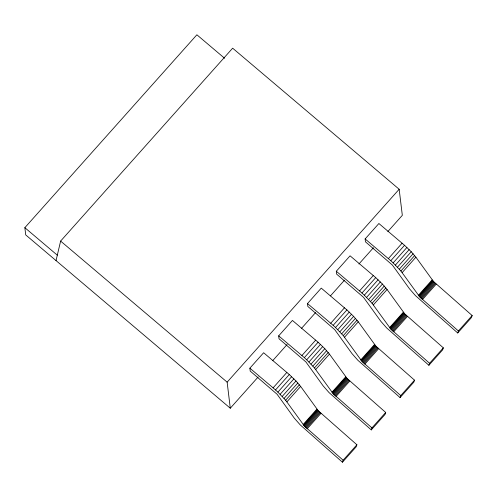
<?xml version="1.0" encoding="UTF-8"?>
<svg xmlns="http://www.w3.org/2000/svg" width="497" height="497" viewBox="0 0 497 497"><rect width="100%" height="100%" fill="white"/><g stroke="black" fill="none" stroke-linecap="round" stroke-linejoin="round"><path stroke-width="0.75" d="M56.031 260.596L60.622 241.082L232.646 48.19L399.166 189.258L402.322 215.331L387.853 231.552M342.452 462.216L343.129 460.203L356.889 444.772L318.266 410.758L300.648 386.424L295.995 380.982L289.279 374.533L263.627 352.746L249.867 368.178L250.215 371.079L277.102 394.27L294.286 418.126L300.244 424.904L342.452 462.216L356.212 446.784L356.889 444.772M371.265 429.905L371.942 427.892L385.703 412.46L347.08 378.447L329.461 354.112L324.808 348.67L318.092 342.222L292.441 320.441L278.68 335.873L279.028 338.768L305.922 361.965L323.1 385.815L329.057 392.593L371.265 429.905L385.026 414.473L385.703 412.46M400.079 397.594L400.756 395.587L414.523 380.155L375.9 346.136L358.275 321.808L353.622 316.365L346.906 309.911L321.255 288.13L307.494 303.561L307.848 306.456L334.736 329.654L351.913 353.504L357.871 360.282L400.079 397.594L413.839 382.162L414.523 380.155M428.892 365.283L429.576 363.276L443.336 347.844L404.713 313.824L387.088 289.496L382.435 284.054L375.726 277.606L350.074 255.818L336.307 271.25L336.662 274.145L363.549 297.343L380.733 321.192L386.685 327.97L428.892 365.283L442.653 349.851L443.336 347.844M457.706 332.978L458.389 330.965L472.15 315.533L433.527 281.519L415.902 257.185L411.249 251.743L404.539 245.294L378.888 223.507L365.127 238.939L365.475 241.84L392.363 265.031L409.547 288.887L415.498 295.665L457.706 332.978L471.473 317.546L472.15 315.533M258.185 376.943L230.291 408.223L25.726 234.919L24.85 227.682L196.88 34.784L224.613 58.279M230.291 408.223L227.135 382.156L399.166 189.258M272.654 360.723L287.117 344.508M301.58 328.287L315.527 312.644M330.511 295.845L344.458 280.209M358.927 263.988L373.39 247.767M249.867 368.178L273.095 387.859L286.856 372.427M278.68 335.873L301.909 355.548L315.67 340.116M307.494 303.561L330.722 323.236L344.483 307.805M336.307 271.25L359.536 290.931L373.297 275.5M365.127 238.939L388.35 258.62L402.116 243.188M273.095 387.859L275.518 389.965L289.279 374.533M301.909 355.548L304.332 357.654L318.092 342.222M330.722 323.236L333.145 325.342L346.906 309.911M359.536 290.931L361.959 293.037L375.726 277.606M388.35 258.62L390.779 260.726L404.539 245.294M343.129 460.203L304.506 426.19L285.645 400.24L277.891 392.133L291.652 376.701M371.942 427.892L333.319 393.879L314.458 367.935L306.705 359.822L320.466 344.39M400.756 395.587L362.133 361.567L343.272 335.624L335.518 327.511L349.279 312.079M429.576 363.276L390.953 329.256L372.085 303.313L364.332 295.199L378.099 279.774M458.389 330.965L419.766 296.951L400.905 271.002L393.152 262.894L406.913 247.463M280.146 394.301L293.913 378.869M308.96 361.99L322.727 346.558M337.78 329.679L351.541 314.247M366.593 297.374L380.354 281.942M395.407 265.063L409.168 249.631M282.228 396.413L295.995 380.982M311.041 364.102L324.808 348.67M339.861 331.791L353.622 316.365M368.675 299.486L382.435 284.054M397.488 267.175L411.249 251.743M284.079 398.414L297.84 382.982M312.893 366.103L326.653 350.671M341.706 333.791L355.467 318.36M370.52 301.48L384.287 286.048M399.339 269.175L413.1 253.743M285.645 400.24L299.405 384.808M314.458 367.935L328.219 352.503M343.272 335.624L357.032 320.192M372.085 303.313L385.852 287.881M400.905 271.002L414.666 255.57M286.887 401.856L300.648 386.424M315.701 369.544L329.461 354.112M344.514 337.239L358.275 321.808M373.328 304.928L387.088 289.496M402.141 272.617L415.902 257.185M303.133 424.556L316.893 409.13M331.946 392.251L345.707 376.819M360.76 359.94L374.521 344.508M389.573 327.629L403.334 312.197M418.387 295.324L432.154 279.892M303.499 425.047L317.266 409.615M332.319 392.736L346.08 377.304M361.133 360.424L374.893 344.993M389.946 328.113L403.707 312.688M418.76 295.808L432.52 280.376M303.965 425.594L317.726 410.162M332.779 393.282L346.539 377.85M361.592 360.971L375.353 345.539M390.406 328.66L404.173 313.234M419.219 296.355L432.986 280.923M304.506 426.19L318.266 410.758M333.319 393.879L347.08 378.447M362.133 361.567L375.9 346.136M390.953 329.256L404.713 313.824M419.766 296.951L433.527 281.519M305.115 426.817L318.875 411.386M333.928 394.506L347.695 379.074M362.748 362.201L376.509 346.769M391.561 329.89L405.322 314.458M420.375 297.579L434.136 282.147M305.779 427.47L319.54 412.038M334.593 395.158L348.36 379.733M363.413 362.853L377.173 347.422M392.226 330.542L405.987 315.11M421.04 298.231L434.8 282.799M306.487 428.128L320.248 412.696M335.301 395.823L349.062 380.391M364.115 363.512L377.875 348.08M392.928 331.201L406.689 315.769M421.742 298.89L435.502 283.458M307.214 428.781L320.975 413.349M336.028 396.469L349.789 381.044M364.841 364.164L378.602 348.732M393.655 331.853L407.422 316.421M422.469 299.542L436.236 284.11M60.622 241.082L227.135 382.156M24.85 227.682L57.304 255.172M390.779 260.726L393.152 262.894M361.959 293.037L364.332 295.199M333.145 325.342L335.518 327.511M304.332 357.654L306.705 359.822M275.518 389.965L277.891 392.133"/></g></svg>
